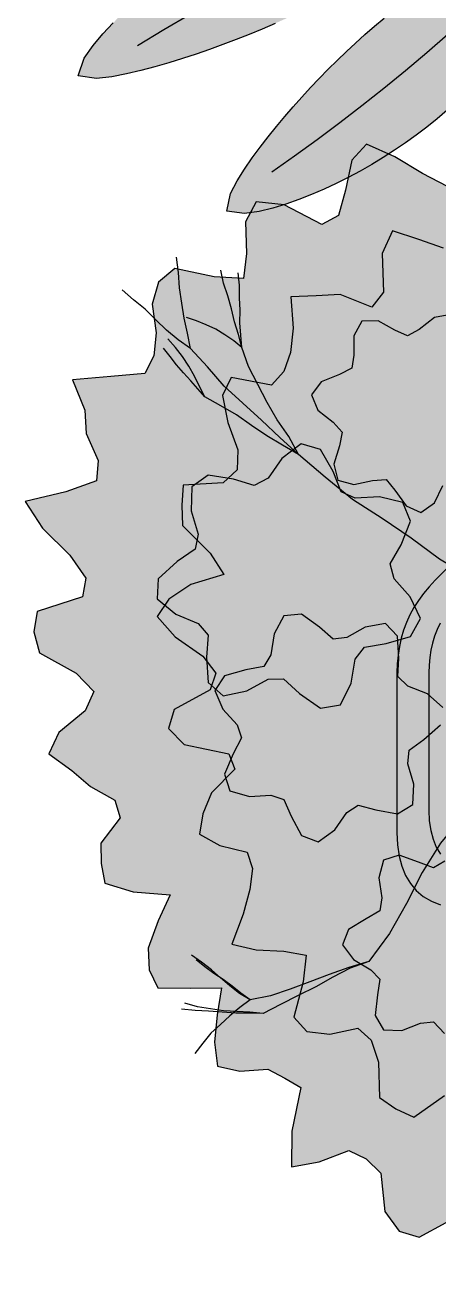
# Model space of a CAD drawing. Header units: millimetres. Extents: x 0 to 12908, y 0 to 7415.
# Drawn here: x 7053 to 7325, y 2103 to 2936 of the extents above; entities that cross this region are included whole.
import ezdxf

# ---------------------------------------------------------------- set-up
doc = ezdxf.new("R2010")
doc.units = ezdxf.units.MM
for name, color, linetype, true_color in [('EH-PLANT-FILL', 9, 'Continuous', 0xa6e6bd), ('EH-PLANT-LEAVES', 103, 'Continuous', 0x4dcc7a), ('EH-PLANT-POT', 118, 'Continuous', 0x003b2b), ('EH-PLANT-STEMS', 37, 'Continuous', 0x8c5e36)]:
    doc.layers.add(name, color=color, linetype=linetype, true_color=true_color)
doc.layers.add('Furniture Stretch', color=7, linetype='Continuous')

# ---------------------------------------------------------------- blocks, each defined once
blk = doc.blocks.new('EH_PLANT_BUSH')
at = {"layer": 'EH-PLANT-FILL'}
for points in [[(370.939, 0), (357.198, 12.474), (355.994, 24.894), (376.85, 39.609), (396.674, 55.749), (380.766, 67.139), (365.943, 77.784), (357.38, 89.105), (356.213, 102.142), (368.891, 119.86), (375.721, 136.751), (368.229, 148.774), (347.556, 154.742), (327.808, 159.883), (334.781, 178.006), (346.344, 199.962), (341.12, 213.155), (333.237, 224.771), (312.321, 226.915), (293.937, 229.649), (285.77, 239.79), (286.985, 258.403), (295.095, 284.97), (278.401, 288.293), (249.825, 277.458), (235.828, 281.049), (229.798, 294.128), (225.43, 310.278), (222.503, 329.875), (207.612, 332.249), (179.773, 311.376), (163.916, 308.282), (159.248, 326.508), (149.835, 336.535), (141.273, 349.663), (126.781, 348.327), (107.7, 331.465), (92.855, 323.825), (82.379, 330.404), (74.925, 352.495), (66.031, 374.481), (50.094, 356.434), (36.669, 348.878), (23.758, 339.753), (11.68, 334.457), (0, 361.036), (-12.82, 367.105), (-26.014, 372.024), (-36.061, 343.101), (-46.399, 330.148), (-60.076, 340.708), (-76.525, 360.02), (-90.19, 361.73), (-102.619, 357.876), (-111.276, 342.472), (-116.707, 320.649), (-133.082, 329.389), (-151.463, 340.191), (-170.086, 348.727), (-179.808, 338.17), (-183.837, 318.414), (-188.491, 301.648), (-199.429, 295.666), (-224.198, 308.582), (-242.738, 310.691), (-249.641, 297.511), (-249.033, 276.579), (-251.09, 260.011), (-270.426, 261.148), (-296.181, 266.683), (-306.982, 257.588), (-311.272, 243.192), (-308.66, 224.255), (-310.165, 209.209), (-316.129, 197.539), (-338.511, 195.44), (-363.698, 193.382), (-355.439, 173.359), (-354.609, 157.882), (-346.674, 140.065), (-347.908, 126.628), (-368.055, 119.588), (-394.744, 113.191), (-383.384, 95.588), (-365.464, 77.682), (-354.788, 62.559), (-357.038, 50.178), (-386.991, 40.674), (-389.079, 27.207), (-385.446, 13.46), (-361.216, 0), (-349.713, -12.212), (-355.291, -24.844), (-372.572, -39.159), (-379.199, -53.293), (-364.084, -64.198), (-351.766, -74.77), (-335.726, -83.706), (-332.303, -95.286), (-345.005, -112.099), (-344.818, -125.503), (-342.406, -138.341), (-323.749, -144.142), (-299.425, -146.039), (-307.162, -163.321), (-313.806, -181.176), (-313.094, -195.643), (-307.527, -207.43), (-285.733, -207.597), (-265.51, -207.439), (-268.325, -225.151), (-270.053, -243.157), (-268.235, -259.031), (-253.386, -262.389), (-234.955, -260.944), (-223.918, -266.855), (-213.32, -273.037), (-219.326, -301.876), (-219.538, -325.478), (-201.284, -322.121), (-181.66, -314.645), (-170.176, -320.054), (-160.7, -329.483), (-157.995, -354.862), (-148.556, -367.689), (-135.266, -371.641), (-117.666, -362.138), (-102.002, -355.722), (-89.207, -357.791), (-81.328, -382.618), (-70.192, -398.078), (-56.712, -403.528), (-40.733, -387.546), (-25.92, -370.671), (-13.084, -374.677), (0, -392.326), (14.168, -405.727), (28.061, -401.286), (40.392, -384.3), (50.604, -360.066), (64.017, -363.059), (82.018, -385.866), (97.332, -390.379), (109.774, -382.827), (115.146, -354.383), (124.056, -340.842), (139.332, -344.858), (158.301, -355.55), (174.467, -357.711), (178.124, -335.003), (184.362, -319.324), (184.444, -295.173), (197.275, -292.472), (218.912, -301.307), (232.932, -298.14), (240.07, -286.104), (235.515, -261.566), (239.048, -247.541), (246.301, -237.85), (273.386, -246.157), (289.705, -243.092), (286.335, -223.709), (280.152, -203.542), (276.332, -186.388), (287.499, -179.649), (316.753, -182.877), (334.342, -177.773), (327.532, -159.748), (317.021, -141.147), (313.931, -126.836), (328.882, -119.703), (349.178, -113.455), (362.024, -103.809), (360.077, -89.777), (350.724, -74.549), (340.108, -59.97), (349.585, -49.131), (365.891, -38.457), (392.499, -27.446), (387.793, -13.542), (359.574, 0)], [(298.472, 0), (305.719, 12.32), (325.356, 26.265), (333.147, 40.451), (315.593, 51.289), (295.103, 60.246), (282.05, 69.519), (297.434, 86.153), (305.806, 102.093), (301.635, 114.395), (287.988, 122.7), (267.996, 127.166), (254.783, 133.72), (259.292, 149.703), (267.658, 169.257), (268.049, 185.021), (244.332, 183.604), (221.411, 180.776), (206.999, 183.385), (208.252, 200.029), (214.08, 222.88), (202.473, 228.544), (186.692, 228.657), (166.435, 221.485), (153.993, 223.097), (152.783, 241.608), (149.917, 259.663), (141.576, 269.751), (126.147, 265.85), (107.551, 252.432), (92.25, 243.242), (88.253, 264.351), (81.907, 282.777), (71.628, 290.608), (57.293, 280.641), (43.495, 267.638), (32.723, 269.501), (22.549, 279.323), (11.903, 295.382), (0, 309.731), (-12.119, 300.739), (-22.616, 280.149), (-33.195, 273.384), (-47.259, 290.799), (-61.055, 299.066), (-75.873, 307.829), (-84.373, 291.288), (-94.296, 282.451), (-100.597, 265.252), (-119.361, 280.152), (-135.578, 285.725), (-152.972, 291.464), (-159.728, 276.656), (-158.824, 251.161), (-166.48, 241.187), (-187.476, 249.486), (-203.1, 248.752), (-219.808, 248.112), (-218.274, 227.247), (-220.096, 211.405), (-224.399, 198.8), (-232.564, 189.883), (-259.271, 194.83), (-264.927, 182.866), (-261.261, 165.211), (-254.717, 147.061), (-255.266, 133.974), (-264.482, 125.498), (-290.711, 123.861), (-291.607, 110.592), (-291.137, 97.196), (-273.044, 79.088), (-264.002, 65.071), (-285.798, 58.346), (-300.114, 48.773), (-307.836, 37.378), (-295.993, 23.895), (-277.805, 11.195), (-269.185, 0), (-273.107, -11.006), (-296.684, -23.951), (-300.434, -36.479), (-290.111, -47.148), (-260.608, -53.204), (-256.781, -63.291), (-272.017, -78.791), (-277.804, -92.745), (-279.959, -106.175), (-266.745, -113.65), (-248.724, -118.021), (-245.147, -128.663), (-246.92, -142.559), (-251.321, -158.926), (-258.664, -178.543), (-242.787, -182.443), (-224.566, -183.352), (-209.784, -185.852), (-211.723, -203.363), (-217.822, -226.777), (-209.296, -236.247), (-194.276, -237.945), (-175.822, -233.976), (-166.998, -241.938), (-162.077, -256.304), (-161.424, -279.594), (-150.657, -287.053), (-138.907, -292.74), (-118.598, -278.359), (-106.477, -280.757), (-98.022, -293.612), (-91.827, -317.024), (-77.807, -315.676), (-64.49, -315.895), (-47.224, -290.583), (-35.498, -292.351), (-24.621, -304.983), (-12.936, -321.01), (0, -320.787), (12.577, -312.092), (23.885, -295.868), (34.457, -283.778), (46.491, -286.072), (61.702, -302.238), (74.713, -303.123), (85.001, -293.456), (89.897, -269.276), (96.233, -253.745), (111.156, -260.894), (126.735, -267.088), (140.047, -266.837), (147.637, -255.715), (148.718, -235.179), (150.125, -217.493), (167.903, -223.438), (183.283, -224.482), (199.848, -225.582), (201.433, -209.714), (199.204, -191.338), (201.19, -178.239), (211.686, -172.836), (236.769, -177.921), (255.035, -176.038), (246.731, -156.023), (238.564, -137.735), (238.511, -125.18), (256.977, -121.937), (286.201, -121.939), (295.921, -112.228), (288.827, -96.425), (280.492, -81.245), (276.334, -68.11), (296.416, -60.514), (309.275, -50.262), (321.868, -39.082), (316.727, -25.569), (300.373, -12.105), (291.297, 0)], [(-85.309, 173.307), (-76.685, 182.744), (-74.61, 193.26), (-82.773, 200.528), (-95.172, 203.391), (-103.355, 206.656), (-105.636, 215.517), (-107.637, 228.144), (-114.566, 236.322), (-125.337, 234.472), (-135.306, 226.563), (-142.961, 222.201), (-151.311, 225.941), (-162.431, 232.25), (-173.145, 231.932), (-178.413, 222.357), (-178.446, 209.632), (-179.808, 200.927), (-187.939, 196.732), (-199.804, 191.971), (-206.236, 183.396), (-202.035, 173.307), (-192.106, 165.347), (-186.15, 158.855), (-187.939, 149.883), (-191.615, 137.638), (-188.921, 127.263), (-178.413, 124.257), (-166, 127.056), (-157.21, 127.666), (-151.311, 120.673), (-144.029, 110.164), (-134.238, 105.802), (-125.337, 112.142), (-119.786, 123.593), (-114.782, 130.845), (-105.636, 131.098), (-92.88, 130.239), (-83.365, 135.173), (-82.773, 146.086), (-88.264, 157.565), (-90.814, 165.999)], [(-151.856, 62.191), (-154.363, 72.049), (-147.227, 84.566), (-140.976, 100.134), (-146.051, 112.449), (-161.526, 116.229), (-177.425, 115.285), (-186.695, 119.471), (-192.032, 132.855), (-200.306, 147.448), (-213.098, 151.159), (-225.702, 141.416), (-234.876, 128.398), (-243.929, 123.76), (-257.72, 127.932), (-274.289, 130.562), (-285.166, 122.874), (-285.407, 106.945), (-280.949, 91.656), (-282.967, 81.687), (-294.828, 73.505), (-307.214, 62.191), (-307.986, 48.894), (-295.682, 38.774), (-280.949, 32.727), (-274.413, 24.933), (-275.412, 10.559), (-274.289, -6.179), (-264.374, -15.073), (-248.79, -11.764), (-234.876, -4.015), (-224.708, -3.765), (-214.092, -13.507), (-200.306, -23.065), (-187.17, -20.858), (-180.042, -6.612), (-177.425, 9.098), (-171.28, 17.204), (-157.045, 19.429), (-140.976, 24.249), (-134.512, 35.894), (-141.205, 50.35)], [(-121.391, -34.166), (-119.856, -22.662), (-129.918, -13.726), (-142.931, -8.521), (-149.328, -2.221), (-148.864, 9.74), (-149.552, 24.309), (-157.589, 32.682), (-170.849, 30.387), (-183.032, 23.458), (-191.946, 22.385), (-201.008, 30.206), (-212.827, 38.751), (-224.385, 37.687), (-230.857, 25.89), (-233.036, 12.045), (-237.755, 4.406), (-249.52, 2.197), (-263.57, -1.715), (-269.944, -11.414), (-264.756, -23.831), (-255.291, -34.166), (-252.26, -42.619), (-257.869, -53.194), (-263.57, -66.618), (-259.961, -77.649), (-247.019, -81.334), (-233.036, -80.378), (-224.539, -83.278), (-219.768, -94.257), (-212.827, -107.084), (-201.952, -111.14), (-191.002, -103.319), (-183.032, -91.791), (-175.466, -86.956), (-163.908, -90.07), (-149.552, -92.642), (-139.6, -86.669), (-138.887, -73.231), (-142.931, -59.812), (-141.994, -50.882), (-132.353, -43.787)], [(-62.278, -179.15), (-56.456, -170.424), (-49.129, -159.033), (-49.947, -148.136), (-60.639, -142.532), (-73.811, -141.537), (-81.883, -138.44), (-85.075, -128.448), (-89.413, -115.617), (-98.443, -109.462), (-109.491, -114.327), (-118.481, -124.005), (-125.935, -128.385), (-135.738, -124.651), (-148.474, -120.043), (-158.916, -123.265), (-162, -134.936), (-160.039, -147.999), (-161.263, -156.558), (-170.294, -161.893), (-181.837, -168.978), (-185.829, -179.15), (-178.627, -188.839), (-167.192, -195.45), (-161.263, -201.743), (-162.722, -212.131), (-164.38, -225.573), (-158.916, -235.036), (-146.851, -235.446), (-134.552, -230.628), (-125.935, -229.916), (-118.724, -237.533), (-109.248, -247.211), (-98.443, -248.839), (-90.6, -239.662), (-86.698, -227.042), (-81.883, -219.861), (-71.431, -218.972), (-57.957, -217.598), (-49.947, -210.165), (-52.232, -198.311), (-59.666, -187.392)]]:
    blk.add_hatch(color=256, dxfattribs=at).paths.add_polyline_path(points, flags=0)
at = {"layer": 'EH-PLANT-LEAVES'}
for points in [[(-116.707, 320.649), (-133.082, 329.389), (-151.463, 340.191), (-170.086, 348.727), (-179.808, 338.17), (-183.837, 318.414), (-188.491, 301.648), (-199.429, 295.666), (-224.198, 308.582), (-242.738, 310.691), (-249.641, 297.511), (-249.033, 276.579), (-251.09, 260.011), (-270.426, 261.148), (-296.181, 266.683), (-306.982, 257.588), (-311.272, 243.192), (-308.66, 224.255), (-310.165, 209.209), (-316.129, 197.539), (-338.511, 195.44), (-363.698, 193.382), (-355.439, 173.359), (-354.609, 157.882), (-346.674, 140.065), (-347.908, 126.628), (-368.055, 119.588), (-394.744, 113.191), (-383.384, 95.588), (-365.464, 77.682), (-354.788, 62.559), (-357.038, 50.178), (-386.991, 40.674), (-389.079, 27.207), (-385.446, 13.46), (-361.216, 0), (-349.713, -12.212), (-355.291, -24.844), (-372.572, -39.159), (-379.199, -53.293), (-364.084, -64.198), (-351.766, -74.77), (-335.726, -83.706), (-332.303, -95.286), (-345.005, -112.099), (-344.818, -125.503), (-342.406, -138.341), (-323.749, -144.142), (-299.425, -146.039), (-307.162, -163.321), (-313.806, -181.176), (-313.094, -195.643), (-307.527, -207.43), (-285.733, -207.597), (-265.51, -207.439), (-268.325, -225.151), (-270.053, -243.157), (-268.235, -259.031), (-253.386, -262.389), (-234.955, -260.944), (-223.918, -266.855), (-213.32, -273.037), (-219.326, -301.876), (-219.538, -325.478), (-201.284, -322.121), (-181.66, -314.645), (-170.176, -320.054), (-160.7, -329.483), (-157.995, -354.862), (-148.556, -367.689), (-135.266, -371.641), (-117.666, -362.138)], [(-119.361, 280.152), (-135.578, 285.725), (-152.972, 291.464), (-159.728, 276.656), (-158.824, 251.161), (-166.48, 241.187), (-187.476, 249.486), (-203.1, 248.752), (-219.808, 248.112), (-218.274, 227.247), (-220.096, 211.405), (-224.399, 198.8), (-232.564, 189.883), (-259.271, 194.83), (-264.927, 182.866), (-261.261, 165.211), (-254.717, 147.061), (-255.266, 133.974), (-264.482, 125.498), (-290.711, 123.861), (-291.607, 110.592), (-291.137, 97.196), (-273.044, 79.088), (-264.002, 65.071), (-285.798, 58.346), (-300.114, 48.773), (-307.836, 37.378), (-295.993, 23.895), (-277.805, 11.195), (-269.185, 0), (-273.107, -11.006), (-296.684, -23.951), (-300.434, -36.479), (-290.111, -47.148), (-260.608, -53.204), (-256.781, -63.291), (-272.017, -78.791), (-277.804, -92.745), (-279.959, -106.175), (-266.745, -113.65), (-248.724, -118.021), (-245.147, -128.663), (-246.92, -142.559), (-251.321, -158.926), (-258.664, -178.543), (-242.787, -182.443), (-224.566, -183.352), (-209.784, -185.852), (-211.723, -203.363), (-217.822, -226.777), (-209.296, -236.247), (-194.276, -237.945), (-175.822, -233.976), (-166.998, -241.938), (-162.077, -256.304), (-161.424, -279.594), (-150.657, -287.053), (-138.907, -292.74), (-118.598, -278.359)], [(-114.566, 236.322), (-125.337, 234.472), (-135.306, 226.563), (-142.961, 222.201), (-151.311, 225.941), (-162.431, 232.25), (-173.145, 231.932), (-178.413, 222.357), (-178.446, 209.632), (-179.808, 200.927), (-187.939, 196.732), (-199.804, 191.971), (-206.236, 183.396), (-202.035, 173.307), (-192.106, 165.347), (-186.15, 158.855), (-187.939, 149.883), (-191.615, 137.638), (-188.921, 127.263), (-178.413, 124.257), (-166, 127.056), (-157.21, 127.666), (-151.311, 120.673), (-144.029, 110.164), (-134.238, 105.802), (-125.337, 112.142), (-119.786, 123.593)], [(-119.856, -22.662), (-129.918, -13.726), (-142.931, -8.521), (-149.328, -2.221), (-148.864, 9.74), (-149.552, 24.309), (-157.589, 32.682), (-170.849, 30.387), (-183.032, 23.458), (-191.946, 22.385), (-201.008, 30.206), (-212.827, 38.751), (-224.385, 37.687), (-230.857, 25.89), (-233.036, 12.045), (-237.755, 4.406), (-249.52, 2.197), (-263.57, -1.715), (-269.944, -11.414), (-264.756, -23.831), (-255.291, -34.166), (-252.26, -42.619), (-257.869, -53.194), (-263.57, -66.618), (-259.961, -77.649), (-247.019, -81.334), (-233.036, -80.378), (-224.539, -83.278), (-219.768, -94.257), (-212.827, -107.084), (-201.952, -111.14), (-191.002, -103.319), (-183.032, -91.791), (-175.466, -86.956), (-163.908, -90.07), (-149.552, -92.642), (-139.6, -86.669), (-138.887, -73.231), (-142.931, -59.812), (-141.994, -50.882), (-132.353, -43.787), (-121.391, -34.166)], [(-118.481, -124.005), (-125.935, -128.385), (-135.738, -124.651), (-148.474, -120.043), (-158.916, -123.265), (-162, -134.936), (-160.039, -147.999), (-161.263, -156.558), (-170.294, -161.893), (-181.837, -168.978), (-185.829, -179.15), (-178.627, -188.839), (-167.192, -195.45), (-161.263, -201.743), (-162.722, -212.131), (-164.38, -225.573), (-158.916, -235.036), (-146.851, -235.446), (-134.552, -230.628), (-125.935, -229.916), (-118.724, -237.533)]]:
    blk.add_lwpolyline(points, dxfattribs=at)
blk.add_lwpolyline([(-151.856, 62.191), (-154.363, 72.049), (-147.227, 84.566), (-140.976, 100.134), (-146.051, 112.449), (-161.526, 116.229), (-177.425, 115.285), (-186.695, 119.471), (-192.032, 132.855), (-200.306, 147.448), (-213.098, 151.159), (-225.702, 141.416), (-234.876, 128.398), (-243.929, 123.76), (-257.72, 127.932), (-274.289, 130.562), (-285.166, 122.874), (-285.407, 106.945), (-280.949, 91.656), (-282.967, 81.687), (-294.828, 73.505), (-307.214, 62.191), (-307.986, 48.894), (-295.682, 38.774), (-280.949, 32.727), (-274.413, 24.933), (-275.412, 10.559), (-274.289, -6.179), (-264.374, -15.073), (-248.79, -11.764), (-234.876, -4.015), (-224.708, -3.765), (-214.092, -13.507), (-200.306, -23.065), (-187.17, -20.858), (-180.042, -6.612), (-177.425, 9.098), (-171.28, 17.204), (-157.045, 19.429), (-140.976, 24.249), (-134.512, 35.894), (-141.205, 50.35)], close=True, dxfattribs=at)
at = {"layer": 'EH-PLANT-POT'}
for points in [[(-30.653, 155.347), (-124.756, 61.244), (-128.788, 56.964), (-132.47, 52.539), (-135.8, 47.968), (-138.781, 43.253), (-141.41, 38.392), (-143.689, 33.386), (-145.617, 28.235), (-147.195, 22.938), (-148.422, 17.496), (-149.299, 11.91), (-149.825, 6.177), (-150, 0.3), (-150, -105), (-149.646, -113.146), (-148.583, -120.583), (-146.812, -127.312), (-144.333, -133.333), (-141.146, -138.646), (-137.25, -143.25), (-132.646, -147.146), (-127.333, -150.333), (-121.312, -152.812)], [(-121.613, 33.017), (-123.573, 28.712), (-125.231, 24.282), (-126.588, 19.727), (-127.643, 15.047), (-128.397, 10.242), (-128.849, 5.313), (-129, 0.258), (-129, -90.3), (-128.695, -97.305), (-127.782, -103.702), (-126.259, -109.489), (-124.127, -114.667), (-121.385, -119.235)]]:
    blk.add_lwpolyline(points, dxfattribs=at)
at = {"layer": 'EH-PLANT-STEMS'}
for points in [[(-285.985, 214.026), (-287.974, 223.963), (-290.047, 233.883), (-291.557, 243.905), (-293.217, 253.902), (-293.933, 264.011), (-295.074, 274.081)], [(-252.13, 214.576), (-254.3, 223.119), (-256.922, 231.534), (-259.02, 240.095), (-261.368, 248.591), (-264.117, 256.965), (-266.044, 265.566)], [(-252.13, 214.576), (-252.71, 222.78), (-253.415, 230.975), (-253.148, 239.195), (-253.783, 247.395), (-253.659, 255.619), (-254.668, 263.782)], [(-285.985, 214.026), (-294.143, 219.62), (-301.733, 225.963), (-308.876, 232.806), (-315.753, 239.916), (-323.518, 246.044), (-330.995, 252.52)], [(-252.13, 214.576), (-257.512, 219.023), (-263.287, 222.946), (-269.2, 226.657), (-275.533, 229.596), (-282.004, 232.216), (-288.631, 234.411)], [(-276.538, 182.163), (-279.982, 188.923), (-283.321, 195.736), (-287.011, 202.364), (-291.171, 208.709), (-295.838, 214.691), (-300.968, 220.281)], [(-276.538, 182.163), (-281.161, 187.421), (-285.743, 192.715), (-290.482, 197.869), (-295.087, 203.143), (-299.237, 208.782), (-303.795, 214.096)], [(-214.927, 144.188), (-227.217, 155.383), (-239.292, 166.811), (-251.563, 178.027), (-263.869, 189.205), (-274.714, 201.805), (-285.985, 214.026)], [(-214.927, 144.188), (-221.204, 155.926), (-228.811, 166.849), (-235.431, 178.398), (-241.711, 190.135), (-247.691, 202.027), (-252.13, 214.576)], [(-214.927, 144.188), (-225.344, 150.287), (-235.712, 156.47), (-245.787, 163.12), (-255.577, 170.184), (-266.084, 176.127), (-276.538, 182.163)], [(-101.993, 63.226), (-121.983, 75.009), (-140.567, 88.906), (-159.776, 101.924), (-179.352, 114.384), (-197.215, 129.196), (-214.927, 144.188)], [(-91.537, -77.594), (-106.94, -94.418), (-121.361, -112.089), (-133.448, -131.432), (-143.729, -151.793), (-155.014, -171.615), (-168.528, -189.989)], [(-246.765, -215.261), (-253.671, -211.062), (-260.122, -206.191), (-266.092, -200.742), (-272.219, -195.47), (-278.622, -190.537), (-285.192, -185.829)], [(-246.765, -215.261), (-252.754, -210.949), (-258.442, -206.248), (-264.436, -201.944), (-270.678, -198.008), (-276.53, -193.512), (-282.263, -188.865)], [(-168.528, -189.989), (-181.671, -193.949), (-194.565, -198.656), (-207.449, -203.391), (-220.276, -208.279), (-233.292, -212.638), (-246.765, -215.261)], [(-168.528, -189.989), (-180.731, -194.349), (-192.251, -200.285), (-203.518, -206.686), (-215.073, -212.552), (-226.664, -218.345), (-238.167, -224.313)], [(-246.765, -215.261), (-253.572, -220.336), (-260.035, -225.842), (-266.235, -231.643), (-272.476, -237.399), (-277.883, -243.946), (-283.127, -250.623)], [(-238.167, -224.313), (-247.143, -224.211), (-256.12, -224.21), (-265.066, -223.473), (-274.008, -222.683), (-282.981, -222.396), (-291.903, -221.41)], [(-238.167, -224.313), (-246.82, -223.555), (-255.489, -222.997), (-264.161, -222.502), (-272.76, -221.273), (-281.337, -219.899), (-289.705, -217.567)]]:
    blk.add_lwpolyline(points, dxfattribs=at)
blk = doc.blocks.new('EH_PLANT_SPIKY')
at = {"layer": 'EH-PLANT-FILL'}
for points in [[(-112.863, -47.532), (-118.388, -58.344), (-125.285, -65.832), (-132.458, -72.608), (-139.781, -78.979), (-147.205, -85.068), (-154.707, -90.936), (-162.275, -96.617), (-169.9, -102.134), (-177.58, -107.501), (-185.312, -112.727), (-193.095, -117.82), (-200.929, -122.783), (-208.814, -127.621), (-216.751, -132.336), (-224.742, -136.93), (-232.788, -141.405), (-240.89, -145.762), (-249.049, -150.002), (-257.268, -154.126), (-265.547, -158.135), (-273.889, -162.029), (-282.296, -165.809), (-290.77, -169.475), (-299.312, -173.026), (-307.926, -176.462), (-316.614, -179.781), (-325.381, -182.981), (-334.231, -186.056), (-343.171, -188.999), (-352.21, -191.798), (-361.362, -194.436), (-370.647, -196.88), (-380.103, -199.076), (-389.797, -200.914), (-399.907, -202.112), (-411.905, -200.249), (-407.906, -188.759), (-401.98, -180.393), (-395.602, -172.732), (-388.946, -165.493), (-382.083, -158.566), (-375.05, -151.896), (-367.867, -145.453), (-360.548, -139.218), (-353.103, -133.179), (-345.539, -127.33), (-337.86, -121.666), (-330.072, -116.184), (-322.176, -110.882), (-314.176, -105.76), (-306.075, -100.818), (-297.875, -96.056), (-289.578, -91.474), (-281.186, -87.073), (-272.701, -82.855), (-264.125, -78.82), (-255.459, -74.969), (-246.706, -71.304), (-237.866, -67.826), (-228.942, -64.538), (-219.935, -61.443), (-210.844, -58.543), (-201.671, -55.845), (-192.414, -53.354), (-183.072, -51.081), (-173.641, -49.039), (-164.114, -47.252), (-154.479, -45.754), (-144.713, -44.606), (-134.767, -43.931), (-124.515, -44.035)], [(-82.411, -88.849), (-82.382, -100.601), (-85.178, -109.787), (-88.64, -118.399), (-92.514, -126.667), (-96.696, -134.68), (-101.135, -142.48), (-105.799, -150.091), (-110.67, -157.527), (-115.733, -164.797), (-120.978, -171.904), (-126.399, -178.85), (-131.991, -185.637), (-137.747, -192.264), (-143.666, -198.731), (-149.742, -205.036), (-155.974, -211.177), (-162.357, -217.153), (-168.89, -222.961), (-175.57, -228.6), (-182.395, -234.067), (-189.361, -239.36), (-196.468, -244.475), (-203.712, -249.412), (-211.092, -254.165), (-218.606, -258.732), (-226.254, -263.108), (-234.036, -267.288), (-241.953, -271.263), (-250.007, -275.024), (-258.206, -278.556), (-266.559, -281.838), (-275.085, -284.836), (-283.821, -287.492), (-292.839, -289.692), (-302.33, -291.149), (-313.958, -289.447), (-311.616, -277.966), (-307.196, -269.563), (-302.361, -261.82), (-297.302, -254.452), (-292.094, -247.345), (-286.772, -240.441), (-281.355, -233.706), (-275.856, -227.121), (-270.28, -220.67), (-264.631, -214.343), (-258.91, -208.135), (-253.118, -202.038), (-247.255, -196.05), (-241.32, -190.167), (-235.31, -184.386), (-229.226, -178.705), (-223.064, -173.121), (-216.824, -167.632), (-210.502, -162.238), (-204.097, -156.935), (-197.607, -151.722), (-191.028, -146.598), (-184.359, -141.561), (-177.597, -136.611), (-170.737, -131.747), (-163.777, -126.97), (-156.71, -122.28), (-149.53, -117.68), (-142.228, -113.175), (-134.791, -108.774), (-127.199, -104.49), (-119.422, -100.347), (-111.408, -96.391), (-103.055, -92.708), (-94.108, -89.53)]]:
    blk.add_hatch(color=256, dxfattribs=at).paths.add_polyline_path(points, flags=0)
at = {"layer": 'EH-PLANT-LEAVES', "color": 103, "true_color": 0x4dcc7a}
for points in [[(-282.296, -165.809), (-290.77, -169.475), (-299.312, -173.026), (-307.926, -176.462), (-316.614, -179.781), (-325.381, -182.981), (-334.231, -186.056), (-343.171, -188.999), (-352.21, -191.798), (-361.362, -194.436), (-370.647, -196.88), (-380.103, -199.076), (-389.797, -200.914), (-399.907, -202.112), (-411.905, -200.249), (-407.906, -188.759), (-401.98, -180.393), (-395.602, -172.732), (-388.946, -165.493)], [(-168.89, -222.961), (-175.57, -228.6), (-182.395, -234.067), (-189.361, -239.36), (-196.468, -244.475), (-203.712, -249.412), (-211.092, -254.165), (-218.606, -258.732), (-226.254, -263.108), (-234.036, -267.288), (-241.953, -271.263), (-250.007, -275.024), (-258.206, -278.556), (-266.559, -281.838), (-275.085, -284.836), (-283.821, -287.492), (-292.839, -289.692), (-302.33, -291.149), (-313.958, -289.447), (-311.616, -277.966), (-307.196, -269.563), (-302.361, -261.82), (-297.302, -254.452), (-292.094, -247.345), (-286.772, -240.441), (-281.355, -233.706), (-275.856, -227.121), (-270.28, -220.67), (-264.631, -214.343), (-258.91, -208.135), (-253.118, -202.038), (-247.255, -196.05), (-241.32, -190.167), (-235.31, -184.386), (-229.226, -178.705), (-223.064, -173.121), (-216.824, -167.632), (-210.502, -162.238)]]:
    blk.add_lwpolyline(points, dxfattribs=at)
at = {"layer": 'EH-PLANT-STEMS', "color": 37, "true_color": 0x8c5e36}
for points in [[(-122.079, -51.413), (-140.581, -59.429), (-159, -67.634), (-177.335, -76.027), (-195.583, -84.606), (-213.742, -93.372), (-231.81, -102.323), (-249.786, -111.458), (-267.668, -120.776), (-285.453, -130.277), (-303.141, -139.959), (-320.728, -149.821), (-338.214, -159.863), (-355.596, -170.083), (-372.873, -180.48)], [(-89.211, -96.181), (-101.938, -109.491), (-114.865, -122.607), (-127.989, -135.526), (-141.308, -148.244), (-154.818, -160.759), (-168.517, -173.067), (-182.4, -185.167), (-196.465, -197.054), (-210.709, -208.727), (-225.128, -220.183), (-239.719, -231.419), (-254.479, -242.432), (-269.404, -253.221), (-284.491, -263.782)]]:
    blk.add_lwpolyline(points, dxfattribs=at)

msp = doc.modelspace()

# ---------------------------------------------------------------- block references
at = {"layer": 'Furniture Stretch'}
for name, p in [('EH_PLANT_SPIKY', (7500, 3103)), ('EH_PLANT_BUSH', (7448, 2509))]:
    msp.add_blockref(name, p, dxfattribs=at)

doc.saveas('drawing.dxf')
